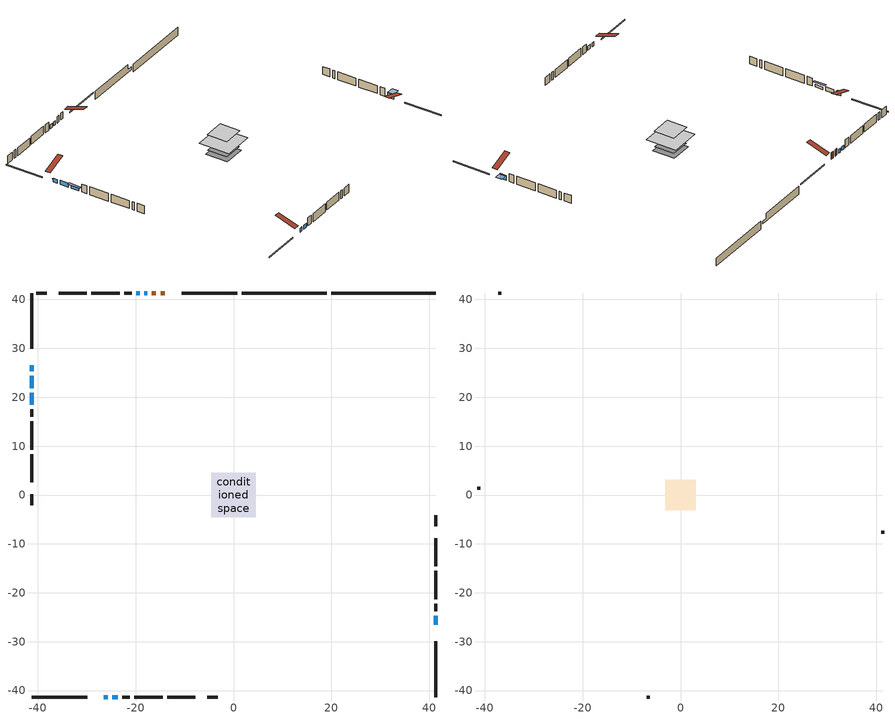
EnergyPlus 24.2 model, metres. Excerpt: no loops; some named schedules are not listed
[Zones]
conditioned space
 floor outside (Floor1 construction): -0.8,-0.8 -0.8,0.8 0.8,0.8 0.8,-0.8 z1.37
 floor adiabatic (AdiabaticFloorConstruction): -4.58,-4.58 -4.58,4.58 4.58,4.58 4.58,-4.58 z1.37
 floor foundation (Slab1 construction): -3.33,-3.33 -3.33,3.33 3.33,3.33 3.33,-3.33 z-2.29
 floor foundation (Slab1 construction 1): -3.01,-3.01 -3.01,3.01 3.01,3.01 3.01,-3.01 z-1.07
 wall outside (RimJoist1 construction): 0.76,41.33 -10.61,41.33 / -41.33,-41.33 -29.96,-41.33 / -41.33,41.33 -41.33,29.96 / 41.33,-41.33 41.33,-29.96 z1.37:1.67
 wall outside (AdiabaticWallConstruction 1): -14.07,41.33 -14.93,41.33 / -15.86,41.33 -16.72,41.33 z1.37:3.4
 wall outside (AdiabaticWallConstruction): -17.65,41.33 -18.22,41.33 / -26.5,-41.33 -25.77,-41.33 / -24.84,-41.33 -23.67,-41.33 / -41.33,24.35 -41.33,21.81 / -19.15,41.33 -19.91,41.33 z1.37:2.59; 41.33,-26.5 41.33,-24.67 z1.37:2.84; -41.33,26.5 -41.33,25.28 z1.37:2.44; -41.33,20.88 -41.33,18.44 z1.37:2.13
 wall outside (Wall1 construction): -20.84,41.33 -22.35,41.33 / -22.75,-41.33 -21.23,-41.33 / -41.33,17.51 -41.33,15.99 / 41.33,-23.74 41.33,-22.22 z1.37:3.81
 wall outside (Wall2 construction): -23.28,41.33 -29.08,41.33 / -20.3,-41.33 -14.5,-41.33 / -41.33,15.06 -41.33,9.27 / 41.33,-21.29 41.33,-15.5 z1.37:3.81
 wall outside (Wall3 construction): -30.01,41.33 -35.71,41.33 / -13.57,-41.33 -7.87,-41.33 / -41.33,8.34 -41.33,2.64 / 41.33,-14.57 41.33,-8.87 z1.37:3.81
 wall outside (Wall5 construction): -38.23,41.33 -40.4,41.33 / -5.36,-41.33 -3.19,-41.33 / -41.33,0.12 -41.33,-2.05 / 41.33,-6.35 41.33,-4.18 z1.37:3.81
 wall foundation (FoundationWall1 construction): 41.33,41.33 19.99,41.33 z-2.29:0.15
 wall foundation (FoundationWall2 construction): 1.69,41.33,-1.07 1.69,41.33,1.37 17.33,41.33,1.37 17.33,41.33,-0.23 19.06,41.33,-0.23 19.06,41.33,-1.07
 window (WindowConstruction): -17.65,41.33 -18.22,41.33 z1.37:2.59
 window (WindowConstruction 1): -26.5,-41.33 -25.77,-41.33 z1.37:2.59
 window (WindowConstruction 2): -24.84,-41.33 -23.67,-41.33 z1.37:2.59
 window (WindowConstruction 3): 41.33,-26.5 41.33,-24.67 z1.37:2.84
 window (WindowConstruction 4): -41.33,26.5 -41.33,25.28 z1.37:2.44
 window (WindowConstruction 5): -41.33,24.35 -41.33,21.81 z1.37:2.59
 window (WindowConstruction 6): -19.15,41.33 -19.91,41.33 z1.37:2.59
 window (WindowConstruction 7): -41.33,20.88 -41.33,18.44 z1.37:2.13
 door (Door): -14.07,41.33 -14.93,41.33 z1.37:3.4
 door (Door 1): -15.86,41.33 -16.72,41.33 z1.37:3.4
 ceiling adiabatic (AdiabaticFloorConstruction): 4.58,-4.58 4.58,4.58 -4.58,4.58 -4.58,-4.58 z1.37
attic - vented
 floor to conditioned space (Floor2 construction Reversed): -3.13,-3.13 -3.13,3.13 3.13,3.13 3.13,-3.13 z3.81
 wall outside (Wall4 construction): -36.64,41.33 -37.3,41.33 / -6.95,-41.33 -6.29,-41.33 / -41.33,1.71 -41.33,1.05 / 41.33,-7.94 41.33,-7.28 z1.37:3.81
 roof outside (Roof1 construction): -13.14,41.33,3.81 -13.14,35.22,5.84 -11.54,35.22,5.84 -11.54,41.33,3.81; -27.42,-41.33,3.81 -27.42,-35.22,5.84 -29.03,-35.22,5.84 -29.03,-41.33,3.81; -41.33,27.42,3.81 -35.22,27.42,5.84 -35.22,29.03,5.84 -41.33,29.03,3.81; 41.33,-27.42,3.81 35.22,-27.42,5.84 35.22,-29.03,5.84 41.33,-29.03,3.81
shading: 41.33,-24.61 41.33,-26.56 43.46,-26.56 43.46,-24.61 z2.9; -41.33,25.22 -41.33,26.56 -41.79,26.56 -41.79,25.22 z2.5; -41.33,17.83 -41.33,21.49 -41.94,21.49 -41.94,17.83 z2.74
[Building]
Building 1: Terrain=Suburbs
[Site:Location]
Windsor AP_ON: Latitude {deg}=42.28; Longitude {deg}=-82.96; Time Zone {hr}=-5; Elevation {m}=190; Keep Site Location Information=Yes
[Site:GroundTemperature:Shallow]
6.34957, 4.46684, 4.31606, 5.20952, 8.79623, 12.3662, 15.4612, 17.4219, 17.5884, 15.9938, 12.9777, 9.51722
[Site:WaterMainsTemperature]
Calculation Method=Schedule; Temperature Schedule=mains temperature schedule
[Material] Roughness=Rough; Thermal Absorptance=0.9
Name | Thickness {m} | Conductivity {W/m-K} | Density {kg/m3} | Specific Heat {J/kg-K} | Solar Absorptance | Visible Absorptance
asphalt or fiberglass shingles | 0.00635 | 0.162714 | 1121.4 | 1465.45 | 0.4 | 0.4
ceiling loosefill ins | 0.169333 | 0.0480833 | 16.02 | 1046.75 | 0.7 | 0.7
ceiling stud and cavity | 0.1397 | 0.0991714 | 65.682 | 1177.47 | 0.7 | 0.7
concrete 4.0 in. | 0.1016 | 1.803125 | 2242.8 | 837.4 | 0.7 | 0.7
concrete 8.0 in. | 0.2032 | 1.803125 | 2242.8 | 837.4 | 0.7 | 0.7
door material | 0.04445 | 0.053851 | 512.64 | 1214.23 | 0.7 | 0.7
exterior vertical ins | 0.0430808 | 0.029427 | 32.04 | 1214.23 | 0.7 | 0.7
floor covering | 0.0127 | 0.0433444 | 54.468 | 1339.84 | 0.6 | 0.6
floor rigid ins; rim joist rigid ins | 0.051816 | 0.029427 | 32.04 | 1214.23 | 0.7 | 0.7
floor rigid ins 1; wall rigid ins | 0.512978 | 0.029427 | 32.04 | 1214.23 | 0.7 | 0.7
floor stud and cavity | 0.1397 | 0.35706 | 92.3553 | 1139.71 | 0.7 | 0.7
floor stud and cavity 1 | 0.1397 | 1.75129 | 37.0049 | 1207.88 | 0.7 | 0.7
furniture material conditioned space 1 | 0.1524 | 0.115458 | 640.8 | 1214.23 | 0.6 | 0.6
gypsum board | 0.0127 | 0.160291 | 801 | 837.4 | 0.6 | 0.6
gypsum board 1 | 0.0127 | 0.160291 | 801 | 837.4 | 0.7 | 0.7
osb sheathing 0.5 in. | 0.0127 | 0.115458 | 512.64 | 1214.23 | 0.7 | 0.7
osb sheathing 0.75 in. | 0.01905 | 0.115458 | 512.64 | 1214.23 | 0.7 | 0.7
osb sheathing 2.0 in. | 0.0508 | 0.115458 | 512.64 | 1214.23 | 0.7 | 0.7
rim joist stud and cavity | 0.0508 | 0.0341995 | 125.044 | 1163.47 | 0.6 | 0.6
wall stud and cavity | 0.1397 | 0.10094 | 139.0536 | 1170.24 | 0.7 | 0.7
wall stud and cavity 1 | 0.1397 | 0.079101 | 139.0536 | 1170.24 | 0.7 | 0.7
wall stud and cavity 2 | 0.1397 | 0.0921469 | 139.0536 | 1170.24 | 0.7 | 0.7
wall stud and cavity 3 | 0.0889 | 6.9971 | 50.32683 | 1063.81 | 0.6 | 0.6
wall stud and cavity 4 | 0.1397 | 0.0837583 | 139.0536 | 1170.24 | 0.7 | 0.7
wall stud and cavity 5 | 0.0889 | 0.380278 | 52.3479 | 1209.89 | 0.7 | 0.7
wall stud and cavity 6 | 0.0889 | 0.391764 | 83.0341 | 1211.67 | 0.7 | 0.7
wood siding | 0.0254 | 0.102417 | 544.68 | 1172.36 | 0.4 | 0.4
wood siding 1 | 0.00254 | 0.102417 | 544.68 | 1172.36 | 0.4 | 0.4
wood siding 2; wood siding 3; wood siding 4 | 0.0254 | 0.102417 | 544.68 | 1172.36 | 0.7 | 0.7
[WindowMaterial:SimpleGlazingSystem]
Name | U-Factor {W/m2-K} | Solar Heat Gain Coefficient
WindowMaterial | 2.95653 | 0.46
WindowMaterial 1 | 2.94007 | 0.48
WindowMaterial 2 | 2.89578 | 0.53
WindowMaterial 3 | 2.79698 | 0.6
WindowMaterial 4 | 2.90089 | 0.52
WindowMaterial 5 | 2.8884 | 0.54
WindowMaterial 6 | 2.92303 | 0.49
[Construction]
AdiabaticFloorConstruction: floor stud and cavity 1, floor rigid ins 1, osb sheathing 0.75 in., floor covering
AdiabaticWallConstruction: wood siding 3, wall rigid ins, wall stud and cavity 5, gypsum board
AdiabaticWallConstruction 1: wood siding 4, wall rigid ins, wall stud and cavity 5, gypsum board
Door; Door 1: door material
Floor1 construction: floor stud and cavity, floor rigid ins, osb sheathing 0.75 in., floor covering
Floor2 construction Reversed: gypsum board, ceiling stud and cavity, ceiling loosefill ins
FoundationWall1 construction: concrete 8.0 in., gypsum board 1
FoundationWall2 construction: concrete 8.0 in.
furniture construction conditioned space 1: furniture material conditioned space 1
PartitionWallConstruction: gypsum board, wall stud and cavity 6, gypsum board
RimJoist1 construction: wood siding 2, rim joist rigid ins, osb sheathing 2.0 in., rim joist stud and cavity
Roof1 construction: asphalt or fiberglass shingles
Slab1 construction; Slab1 construction 1: concrete 4.0 in.
Wall1 construction: wood siding, osb sheathing 0.5 in., wall stud and cavity, gypsum board
Wall2 construction: wood siding, osb sheathing 0.5 in., wall stud and cavity 1, gypsum board
Wall3 construction: wood siding, osb sheathing 0.5 in., wall stud and cavity 2, gypsum board
Wall4 construction: wood siding 1, wall stud and cavity 3
Wall5 construction: wood siding, osb sheathing 0.5 in., wall stud and cavity 4, gypsum board
WindowConstruction: WindowMaterial
WindowConstruction 1: WindowMaterial 1
WindowConstruction 2: WindowMaterial 2
WindowConstruction 3: WindowMaterial 3
WindowConstruction 4: WindowMaterial 4
WindowConstruction 5: WindowMaterial 5
WindowConstruction 6; WindowConstruction 7: WindowMaterial 6
[Zone] Multiplier=1; Part of Total Floor Area=Yes
Name | Volume {m3}
attic - vented | 12.9651
conditioned space | 421.7
[Space]
Name | Zone | Volume {m3}
attic - vented 1 | attic - vented | 12.9651
conditioned space 1 | conditioned space | 421.7
[ZoneInfiltration:EffectiveLeakageArea]
infil attic - vented 1: Zone or Space=attic - vented 1; Schedule=Always On Discrete; Effective Air Leakage Area {cm2}=1744.89; Stack Coefficient=0.000311024; Wind Coefficient=1.19156e-05
[ZoneMixing]
whole house fan mix: Zone or Space=attic - vented; Schedule=Always On Continuous; Design Flow Rate Calculation Method=Flow/Zone; Design Flow Rate {m3/s}=0; Source Zone or Space=conditioned space
[SurfaceProperty:ExposedFoundationPerimeter] Exposed Perimeter Calculation Method=TotalExposedPerimeter
Name | Total Exposed Perimeter {m}
Slab1 | 21.336
Slab1 1 | 17.374
[InternalMass] Zone or ZoneList=conditioned space; Space or SpaceList=conditioned space 1
Name | Construction | Surface Area {m2}
furniture mass conditioned space 1 | furniture construction conditioned space 1 | 66.868
partition wall mass | PartitionWallConstruction | 167.17
[Lights]
interior lighting: Zone or ZoneList or Space or SpaceList=conditioned space 1; Schedule=interior lighting schedule; Design Level Calculation Method=LightingLevel; Lighting Level {W}=343.2; Return Air Fraction=0; Fraction Radiant=0.6; Fraction Visible=0.2; Fraction Replaceable=1
[People]
occupants: Zone or ZoneList or Space or SpaceList=conditioned space 1; Number of People Schedule=occupants schedule; Number of People Calculation Method=People; Number of People=3; Fraction Radiant=0.314171; Sensible Heat Fraction=0.56303; Activity Level Schedule=occupants activity schedule; Carbon Dioxide Generation Rate {m3/s-W}=0; Enable ASHRAE 55 Comfort Warnings=No; Mean Radiant Temperature Calculation Type=EnclosureAveraged
[ElectricEquipment] Zone or ZoneList or Space or SpaceList=conditioned space 1; Design Level Calculation Method=EquipmentLevel
Name | Schedule | Design Level {W} | Fraction Latent | Fraction Radiant | Fraction Lost
clothes dryer | clothes dryer schedule | 140.772 | 0.015 | 0.081 | 0.85
clothes washer | clothes washer schedule | 32.1985 | 0.03 | 0.162 | 0.7
cooking range | cooking range schedule | 215.147 | 0.08 | 0.432 | 0.2
dishwasher | dishwasher schedule | 66.8632 | 0.3 | 0.18 | 0.4
fridge | fridge schedule | 72.9452 | 0 | 0.6 | 0
mech vent bath fan 0 | mech vent bath fan 0 schedule | 50.2 | 0 | 0 | 1
mech vent bath fan 1 | mech vent bath fan 1 schedule | 50.2 | 0 | 0 | 1
mech vent house fan | mech vent house fan schedule | 0 | 0 | 0 | 1
mech vent house fan cfis | mech vent house fan cfis schedule | 0 | 0 | 0 | 0
mech vent range fan 0 | mech vent range fan 0 schedule | 57 | 0 | 0 | 1
misc plug loads | misc plug loads schedule | 494.7 | 0.045 | 0.513 | 0.1
whole house fan | Always On Discrete | 0 | 0 | 0 | 1
[OtherEquipment] Zone or ZoneList or Space or SpaceList=conditioned space 1; Design Level Calculation Method=EquipmentLevel
Name | Fuel Type | Schedule | Design Level {W} | Fraction Latent | Fraction Radiant | Fraction Lost
clothes dryer 1 | Electricity | clothes dryer schedule | 0 | 0.015 | 0.081 | 0.85
cooking range 1 | Electricity | cooking range schedule | 0 | 0.08 | 0.432 | 0.2
general water use latent | None | general water use schedule | 62.594 | 1 | 0 | 0
general water use sensible | None | general water use schedule | -61.6891 | 0 | 0.6 | 0
mech vent house fan latent load | None | Always On Discrete | 0 | 1 | 0 | 0
mech vent house fan sensible load | None | Always On Discrete | 0 | 0 | 0 | 0
water heater energy adjustment1 | NaturalGas | Always On Discrete | 0.01 | 0 | 0 | 1
[ZoneInfiltration:DesignFlowRate] Zone or ZoneList or Space or SpaceList=conditioned space 1; Schedule=Always On Discrete; Design Flow Rate Calculation Method=Flow/Zone; Design Flow Rate {m3/s}=0
infil flow; natural vent flow; whole house fan flow
[AvailabilityManager:Scheduled]
central ac and furnace airloop Availability Manager: Schedule=Always On Discrete
[Foundation:Kiva] Initial Indoor Air Temperature {C}=18; Wall Depth Below Slab {m}=0.2032
Name | Wall Height Above Grade {m} | Custom Block Material Name 1 | Custom Block Depth 1 {m} | Custom Block X Position 1 {m} | Custom Block Z Position 1 {m}
Foundation Kiva 1 | 0.149992 | exterior vertical ins | 2.43998 | 0.2159 | 0
Foundation Kiva 2 | 1.36998
[Foundation:Kiva:Settings]
Soil Conductivity {W/m-K}=0.849921; Soil Density {kg/m3}=1842.3; Soil Specific Heat {J/kg-K}=418.7; Ground Solar Absorptivity=0.9; Ground Thermal Absorptivity=0.9; Ground Surface Roughness {m}=0.03; Far-Field Width {m}=40; Deep-Ground Boundary Condition=ZeroFlux; Deep-Ground Depth {m}=40; Minimum Cell Dimension {m}=0.2; Maximum Cell Growth Coefficient=3; Simulation Timestep=Timestep
[Exterior:Lights]
exterior lighting: Schedule=exterior lighting schedule; Design Level {W}=75.6
[EnergyManagementSystem:GlobalVariable]
central_ac_and_furnace_airloop_Fan_RTF
infil_program_Qfan
infil_program_Qinf
natural_vent_program_Qnv
natural_vent_program_Qwhf
[EnergyManagementSystem:Sensor]
Name | Output:Variable or Output:Meter Index Key | Output:Variable or Output:Meter
airflow_gain | infil flow | Infiltration Sensible Heat Gain Energy
airflow_gain_1 | natural vent flow | Infiltration Sensible Heat Gain Energy
airflow_gain_2 | whole house fan flow | Infiltration Sensible Heat Gain Energy
airflow_loss | infil flow | Infiltration Sensible Heat Loss Energy
airflow_loss_1 | natural vent flow | Infiltration Sensible Heat Loss Energy
airflow_loss_2 | whole house fan flow | Infiltration Sensible Heat Loss Energy
clg_load_cond |  | Cooling:EnergyTransfer:Zone:CONDITIONED SPACE
clg_sp_s; clg_sp_s_1 | cooling setpoint | Schedule Value
clothes_dryer_exhaust_0_sch_s | clothes dryer exhaust 0 schedule | Schedule Value
cool_season | cooling season schedule | Schedule Value
htg_load_cond |  | Heating:EnergyTransfer:Zone:CONDITIONED SPACE
htg_sp_s; htg_sp_s_1 | heating setpoint | Schedule Value
ig_ee_conv | clothes dryer | Electric Equipment Convective Heating Energy
ig_ee_conv_2 | cooking range | Electric Equipment Convective Heating Energy
ig_ee_conv_4 | fridge | Electric Equipment Convective Heating Energy
ig_ee_conv_5 | misc plug loads | Electric Equipment Convective Heating Energy
ig_ee_conv_6 | whole house fan | Electric Equipment Convective Heating Energy
ig_ee_rad | clothes dryer | Electric Equipment Radiant Heating Energy
ig_ee_rad_2 | cooking range | Electric Equipment Radiant Heating Energy
ig_ee_rad_4 | fridge | Electric Equipment Radiant Heating Energy
ig_ee_rad_5 | misc plug loads | Electric Equipment Radiant Heating Energy
ig_ee_rad_6 | whole house fan | Electric Equipment Radiant Heating Energy
ig_lgt_conv | interior lighting | Lights Convective Heating Energy
ig_lgt_rad | interior lighting | Lights Radiant Heating Energy
ig_lgt_vis | interior lighting | Lights Visible Radiation Heating Energy
ig_oe_conv | clothes dryer 1 | Other Equipment Convective Heating Energy
ig_oe_conv_1 | cooking range 1 | Other Equipment Convective Heating Energy
ig_oe_conv_2 | general water use latent | Other Equipment Convective Heating Energy
ig_oe_conv_3 | general water use sensible | Other Equipment Convective Heating Energy
ig_oe_conv_4 | water heater energy adjustment1 | Other Equipment Convective Heating Energy
ig_oe_rad | clothes dryer 1 | Other Equipment Radiant Heating Energy
ig_oe_rad_1 | cooking range 1 | Other Equipment Radiant Heating Energy
ig_oe_rad_2 | general water use latent | Other Equipment Radiant Heating Energy
ig_oe_rad_3 | general water use sensible | Other Equipment Radiant Heating Energy
ig_oe_rad_4 | water heater energy adjustment1 | Other Equipment Radiant Heating Energy
ig_ppl_conv | occupants | People Convective Heating Energy
ig_ppl_rad | occupants | People Radiant Heating Energy
im_conv | furniture mass conditioned space 1 | Surface Inside Face Convection Heat Gain Energy
im_conv_1 | partition wall mass | Surface Inside Face Convection Heat Gain Energy
im_ig | furniture mass conditioned space 1 | Surface Inside Face Internal Gains Radiation Heat Gain Energy
im_ig_1 | partition wall mass | Surface Inside Face Internal Gains Radiation Heat Gain Energy
im_lgt | furniture mass conditioned space 1 | Surface Inside Face Lights Radiation Heat Gain Energy
im_lgt_1 | partition wall mass | Surface Inside Face Lights Radiation Heat Gain Energy
im_sol | furniture mass conditioned space 1 | Surface Inside Face Solar Radiation Heat Gain Energy
im_sol_1 | partition wall mass | Surface Inside Face Solar Radiation Heat Gain Energy
im_surf | furniture mass conditioned space 1 | Surface Inside Face Net Surface Thermal Radiation Heat Gain Energy
im_surf_1 | partition wall mass | Surface Inside Face Net Surface Thermal Radiation Heat Gain Energy
mech_vent_bath_fan_0_sch_s | mech vent bath fan 0 schedule | Schedule Value
mech_vent_bath_fan_1_sch_s | mech vent bath fan 1 schedule | Schedule Value
mech_vent_range_fan_0_sch_s | mech vent range fan 0 schedule | Schedule Value
mv_conv | mech vent bath fan 0 | Electric Equipment Convective Heating Energy
mv_conv_1 | mech vent bath fan 1 | Electric Equipment Convective Heating Energy
mv_conv_2 | mech vent house fan | Electric Equipment Convective Heating Energy
mv_conv_3 | mech vent house fan cfis | Electric Equipment Convective Heating Energy
mv_conv_4 | mech vent range fan 0 | Electric Equipment Convective Heating Energy
mv_conv_5 | mech vent house fan latent load | Other Equipment Convective Heating Energy
mv_conv_6 | mech vent house fan sensible load | Other Equipment Convective Heating Energy
mv_rad | mech vent bath fan 0 | Electric Equipment Radiant Heating Energy
mv_rad_1 | mech vent bath fan 1 | Electric Equipment Radiant Heating Energy
mv_rad_2 | mech vent house fan | Electric Equipment Radiant Heating Energy
mv_rad_3 | mech vent house fan cfis | Electric Equipment Radiant Heating Energy
mv_rad_4 | mech vent range fan 0 | Electric Equipment Radiant Heating Energy
mv_rad_5 | mech vent house fan latent load | Other Equipment Radiant Heating Energy
mv_rad_6 | mech vent house fan sensible load | Other Equipment Radiant Heating Energy
natural_vent_s | natural vent schedule | Schedule Value
out_pb_s |  | Site Outdoor Air Barometric Pressure
out_wt_s |  | Site Outdoor Air Humidity Ratio
site_vw_s |  | Site Wind Speed
ss_back_out | Window1 | Surface Window Shortwave from Zone Back Out Window Heat Transfer Rate
ss_back_out_1 | Window2 | Surface Window Shortwave from Zone Back Out Window Heat Transfer Rate
ss_back_out_2 | Window3 | Surface Window Shortwave from Zone Back Out Window Heat Transfer Rate
ss_back_out_3 | Window4 | Surface Window Shortwave from Zone Back Out Window Heat Transfer Rate
ss_back_out_4 | Window5 | Surface Window Shortwave from Zone Back Out Window Heat Transfer Rate
ss_back_out_5 | Window6 | Surface Window Shortwave from Zone Back Out Window Heat Transfer Rate
ss_back_out_6 | Window7 | Surface Window Shortwave from Zone Back Out Window Heat Transfer Rate
ss_back_out_7 | Window8 | Surface Window Shortwave from Zone Back Out Window Heat Transfer Rate
ss_conv | Door1 | Surface Inside Face Convection Heat Gain Energy
ss_conv_1 | Door2 | Surface Inside Face Convection Heat Gain Energy
ss_conv_2 | Window1 | Surface Inside Face Convection Heat Gain Energy
ss_conv_3 | Window2 | Surface Inside Face Convection Heat Gain Energy
ss_conv_4 | Window3 | Surface Inside Face Convection Heat Gain Energy
ss_conv_5 | Window4 | Surface Inside Face Convection Heat Gain Energy
ss_conv_6 | Window5 | Surface Inside Face Convection Heat Gain Energy
ss_conv_7 | Window6 | Surface Inside Face Convection Heat Gain Energy
ss_conv_8 | Window7 | Surface Inside Face Convection Heat Gain Energy
ss_conv_9 | Window8 | Surface Inside Face Convection Heat Gain Energy
ss_ig | Door1 | Surface Inside Face Internal Gains Radiation Heat Gain Energy
ss_ig_1 | Door2 | Surface Inside Face Internal Gains Radiation Heat Gain Energy
ss_ig_2 | Window1 | Surface Inside Face Internal Gains Radiation Heat Gain Energy
ss_ig_3 | Window2 | Surface Inside Face Internal Gains Radiation Heat Gain Energy
ss_ig_4 | Window3 | Surface Inside Face Internal Gains Radiation Heat Gain Energy
ss_ig_5 | Window4 | Surface Inside Face Internal Gains Radiation Heat Gain Energy
ss_ig_6 | Window5 | Surface Inside Face Internal Gains Radiation Heat Gain Energy
ss_ig_7 | Window6 | Surface Inside Face Internal Gains Radiation Heat Gain Energy
ss_ig_8 | Window7 | Surface Inside Face Internal Gains Radiation Heat Gain Energy
ss_ig_9 | Window8 | Surface Inside Face Internal Gains Radiation Heat Gain Energy
ss_lgt | Door1 | Surface Inside Face Lights Radiation Heat Gain Energy
ss_lgt_1 | Door2 | Surface Inside Face Lights Radiation Heat Gain Energy
ss_sol | Door1 | Surface Inside Face Solar Radiation Heat Gain Energy
ss_sol_1 | Door2 | Surface Inside Face Solar Radiation Heat Gain Energy
ss_surf | Door1 | Surface Inside Face Net Surface Thermal Radiation Heat Gain Energy
ss_surf_1 | Door2 | Surface Inside Face Net Surface Thermal Radiation Heat Gain Energy
ss_surf_2 | Window1 | Surface Inside Face Net Surface Thermal Radiation Heat Gain Energy
ss_surf_3 | Window2 | Surface Inside Face Net Surface Thermal Radiation Heat Gain Energy
ss_surf_4 | Window3 | Surface Inside Face Net Surface Thermal Radiation Heat Gain Energy
ss_surf_5 | Window4 | Surface Inside Face Net Surface Thermal Radiation Heat Gain Energy
ss_surf_6 | Window5 | Surface Inside Face Net Surface Thermal Radiation Heat Gain Energy
ss_surf_7 | Window6 | Surface Inside Face Net Surface Thermal Radiation Heat Gain Energy
ss_surf_8 | Window7 | Surface Inside Face Net Surface Thermal Radiation Heat Gain Energy
ss_surf_9 | Window8 | Surface Inside Face Net Surface Thermal Radiation Heat Gain Energy
ss_trans_in | Window1 | Surface Window Transmitted Solar Radiation Rate
ss_trans_in_1 | Window2 | Surface Window Transmitted Solar Radiation Rate
ss_trans_in_2 | Window3 | Surface Window Transmitted Solar Radiation Rate
ss_trans_in_3 | Window4 | Surface Window Transmitted Solar Radiation Rate
ss_trans_in_4 | Window5 | Surface Window Transmitted Solar Radiation Rate
ss_trans_in_5 | Window6 | Surface Window Transmitted Solar Radiation Rate
ss_trans_in_6 | Window7 | Surface Window Transmitted Solar Radiation Rate
ss_trans_in_7 | Window8 | Surface Window Transmitted Solar Radiation Rate
ss_trans_out | Window1 | Surface Inside Face Initial Transmitted Diffuse Transmitted Out Window Solar Radiation Rate
ss_trans_out_1 | Window2 | Surface Inside Face Initial Transmitted Diffuse Transmitted Out Window Solar Radiation Rate
ss_trans_out_2 | Window3 | Surface Inside Face Initial Transmitted Diffuse Transmitted Out Window Solar Radiation Rate
ss_trans_out_3 | Window4 | Surface Inside Face Initial Transmitted Diffuse Transmitted Out Window Solar Radiation Rate
ss_trans_out_4 | Window5 | Surface Inside Face Initial Transmitted Diffuse Transmitted Out Window Solar Radiation Rate
ss_trans_out_5 | Window6 | Surface Inside Face Initial Transmitted Diffuse Transmitted Out Window Solar Radiation Rate
ss_trans_out_6 | Window7 | Surface Inside Face Initial Transmitted Diffuse Transmitted Out Window Solar Radiation Rate
ss_trans_out_7 | Window8 | Surface Inside Face Initial Transmitted Diffuse Transmitted Out Window Solar Radiation Rate
s_conv | Floor1 | Surface Inside Face Convection Heat Gain Energy
s_conv_1 | Floor2 | Surface Inside Face Convection Heat Gain Energy
s_conv_10 | Slab1 | Surface Inside Face Convection Heat Gain Energy
s_conv_11 | Slab1 1 | Surface Inside Face Convection Heat Gain Energy
s_conv_12 | Wall1:0 | Surface Inside Face Convection Heat Gain Energy
s_conv_13 | Wall1:180 | Surface Inside Face Convection Heat Gain Energy
s_conv_14 | Wall1:270 | Surface Inside Face Convection Heat Gain Energy
s_conv_15 | Wall1:90 | Surface Inside Face Convection Heat Gain Energy
s_conv_16 | Wall2:0 | Surface Inside Face Convection Heat Gain Energy
s_conv_17 | Wall2:180 | Surface Inside Face Convection Heat Gain Energy
s_conv_18 | Wall2:270 | Surface Inside Face Convection Heat Gain Energy
s_conv_19 | Wall2:90 | Surface Inside Face Convection Heat Gain Energy
s_conv_2 | FoundationWall1 | Surface Inside Face Convection Heat Gain Energy
s_conv_20 | Wall3:0 | Surface Inside Face Convection Heat Gain Energy
s_conv_21 | Wall3:180 | Surface Inside Face Convection Heat Gain Energy
s_conv_22 | Wall3:270 | Surface Inside Face Convection Heat Gain Energy
s_conv_23 | Wall3:90 | Surface Inside Face Convection Heat Gain Energy
s_conv_24 | Wall5:0 | Surface Inside Face Convection Heat Gain Energy
s_conv_25 | Wall5:180 | Surface Inside Face Convection Heat Gain Energy
